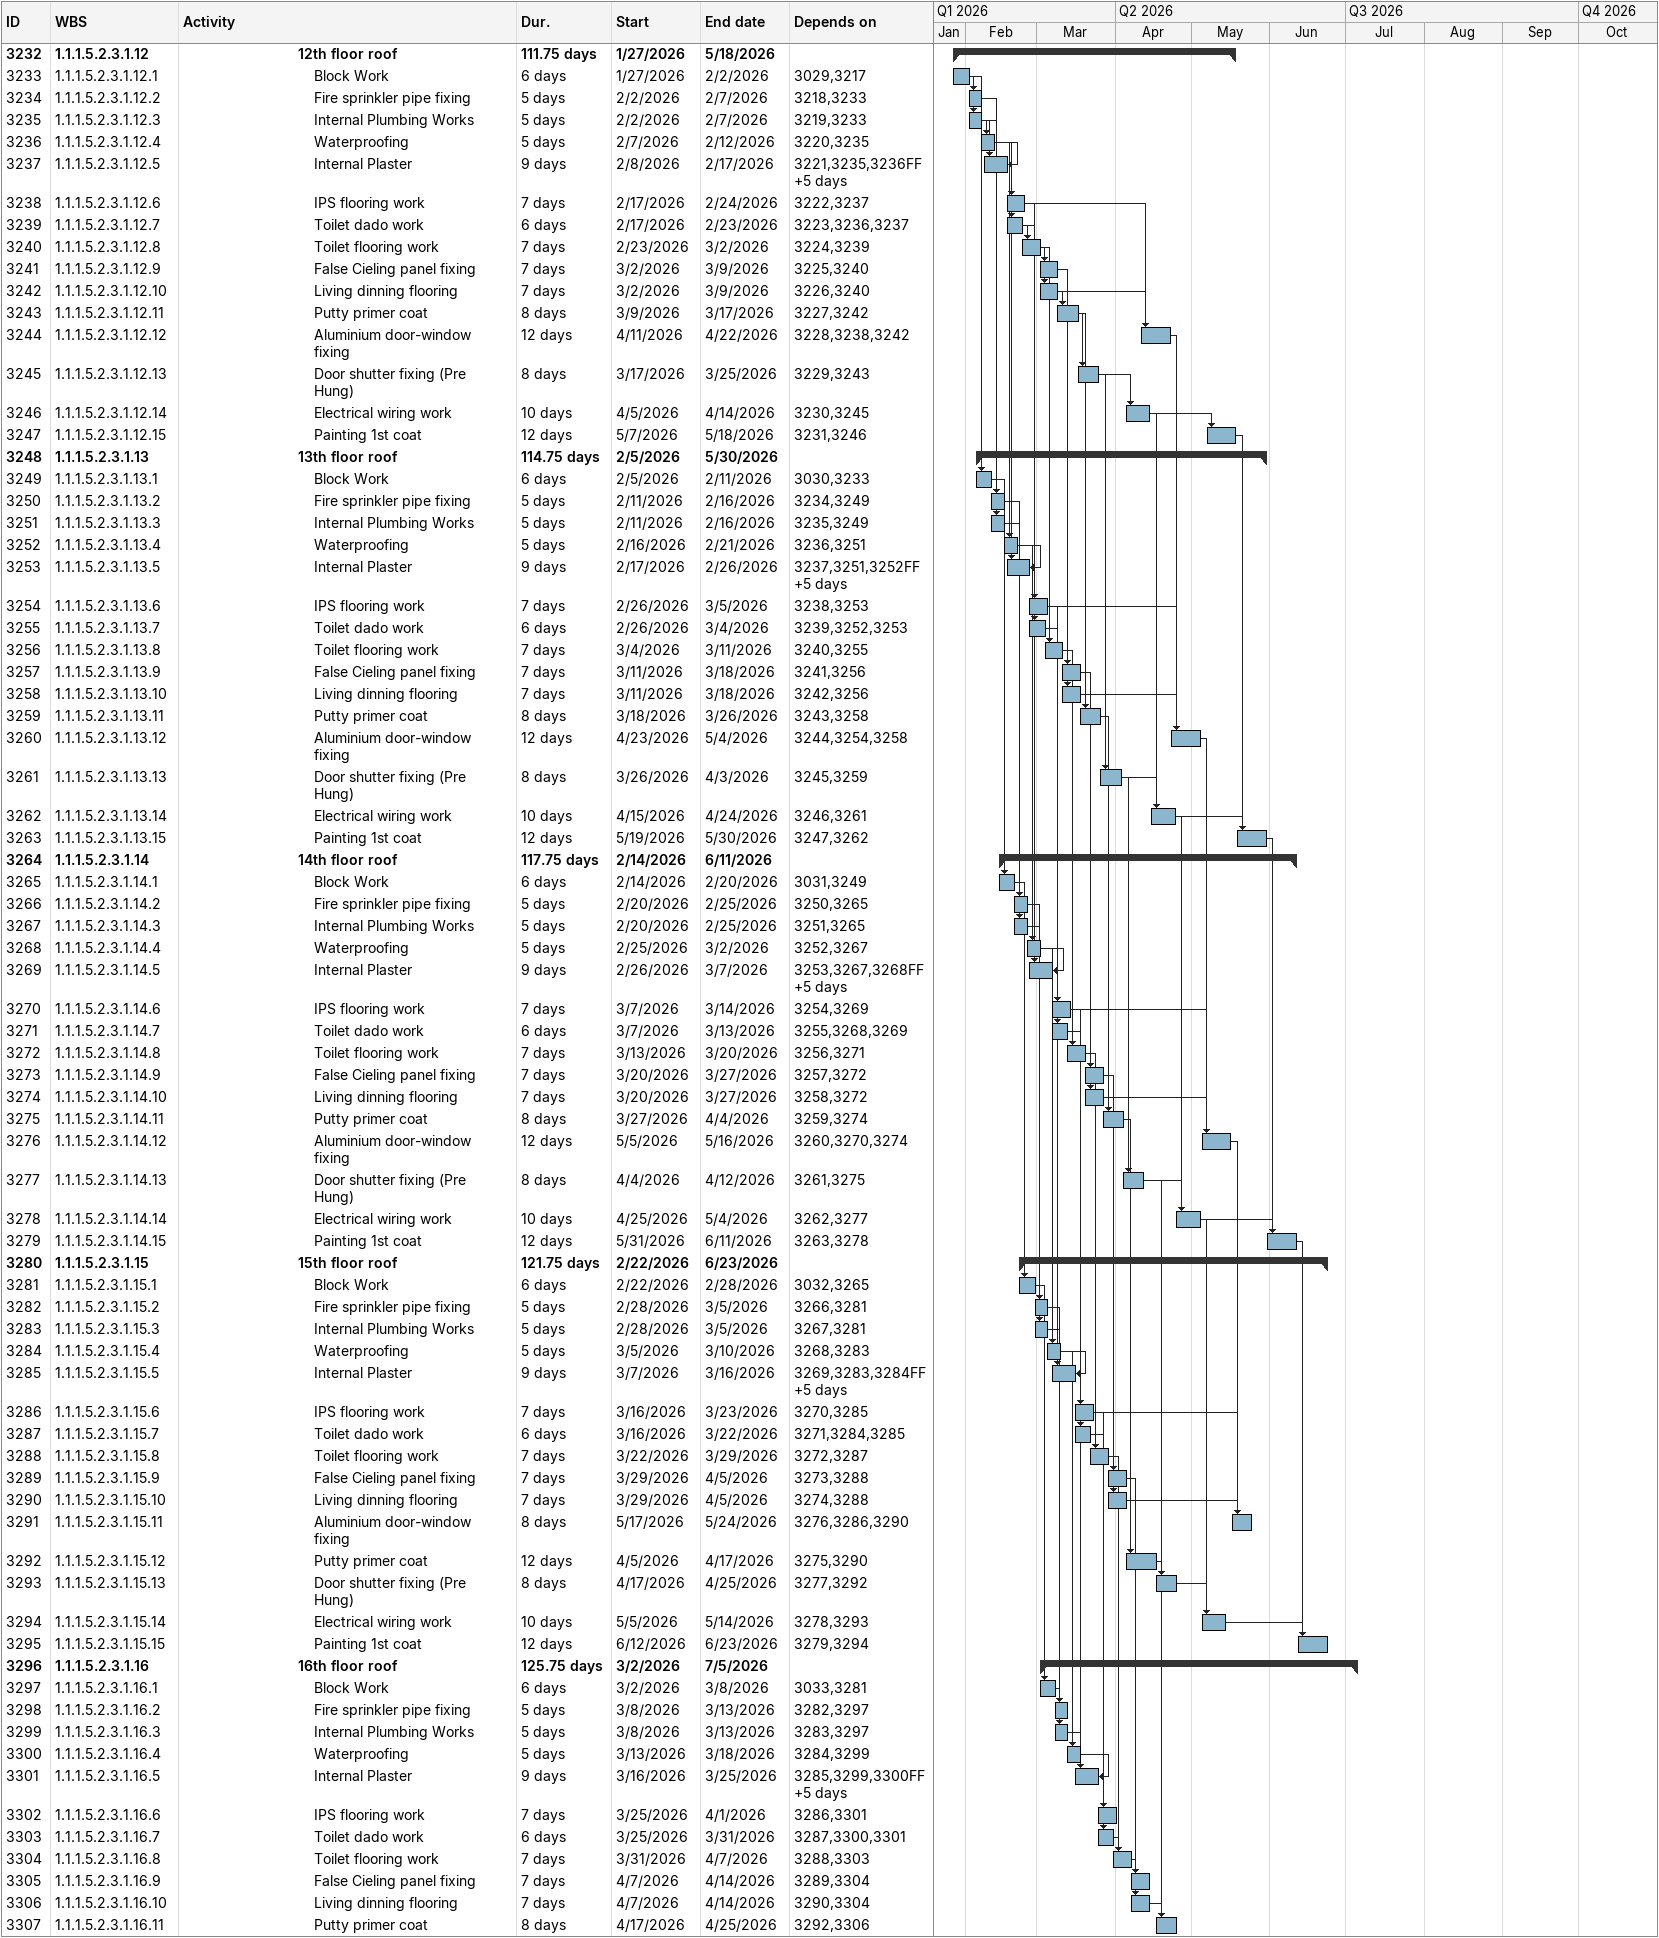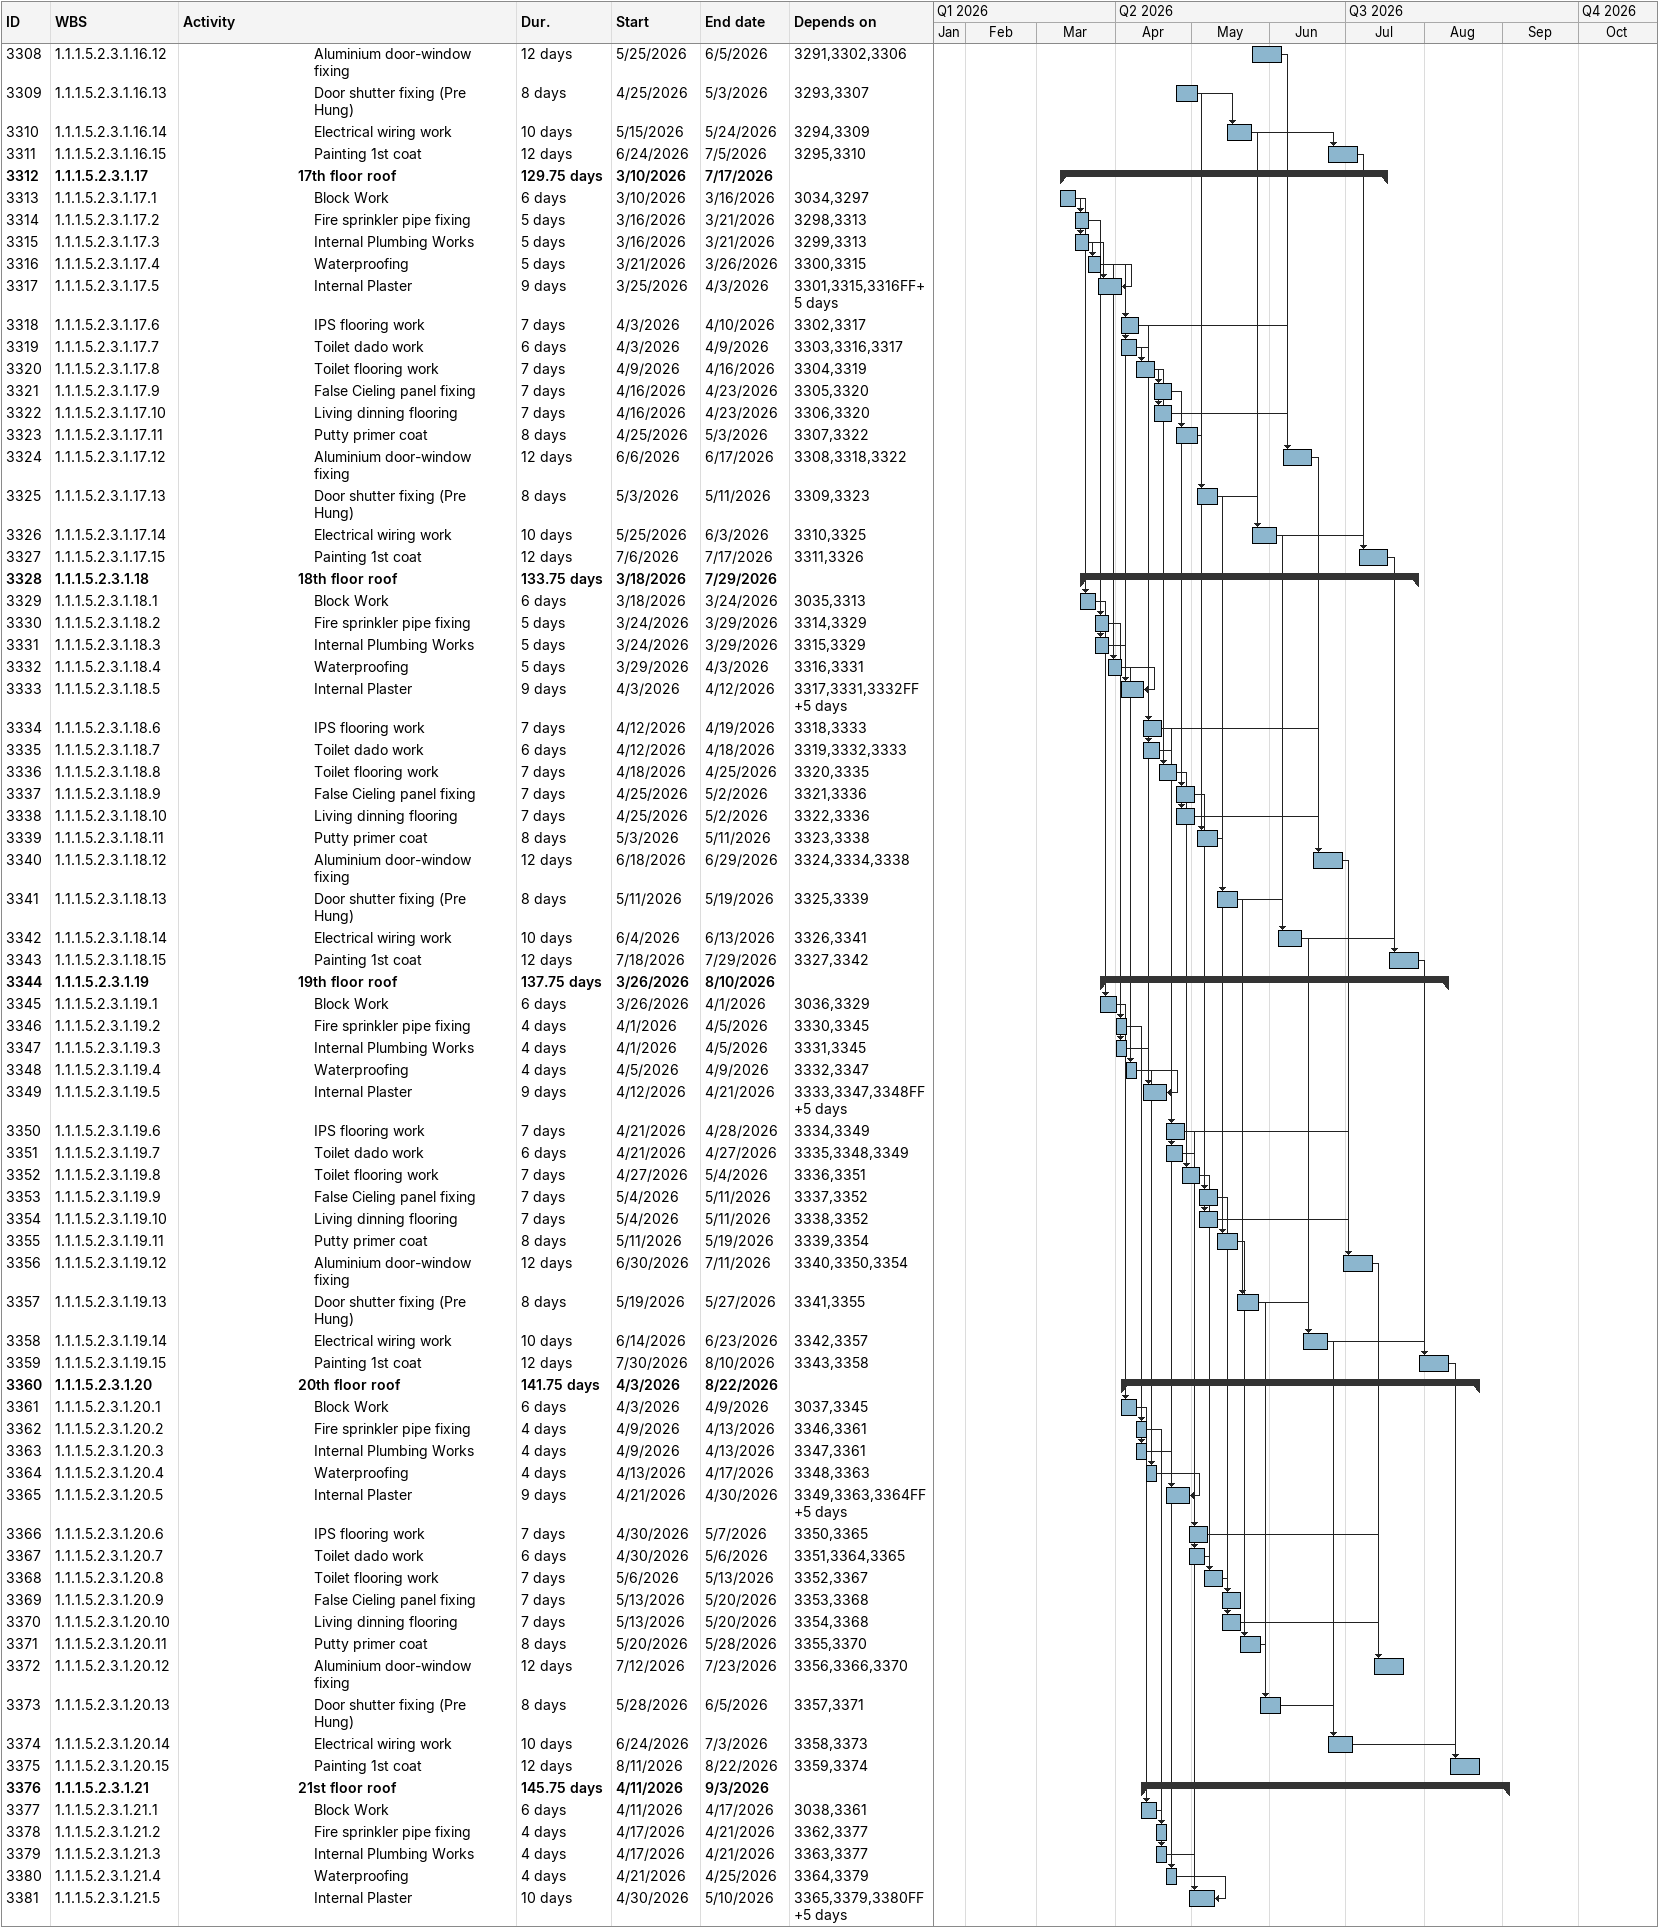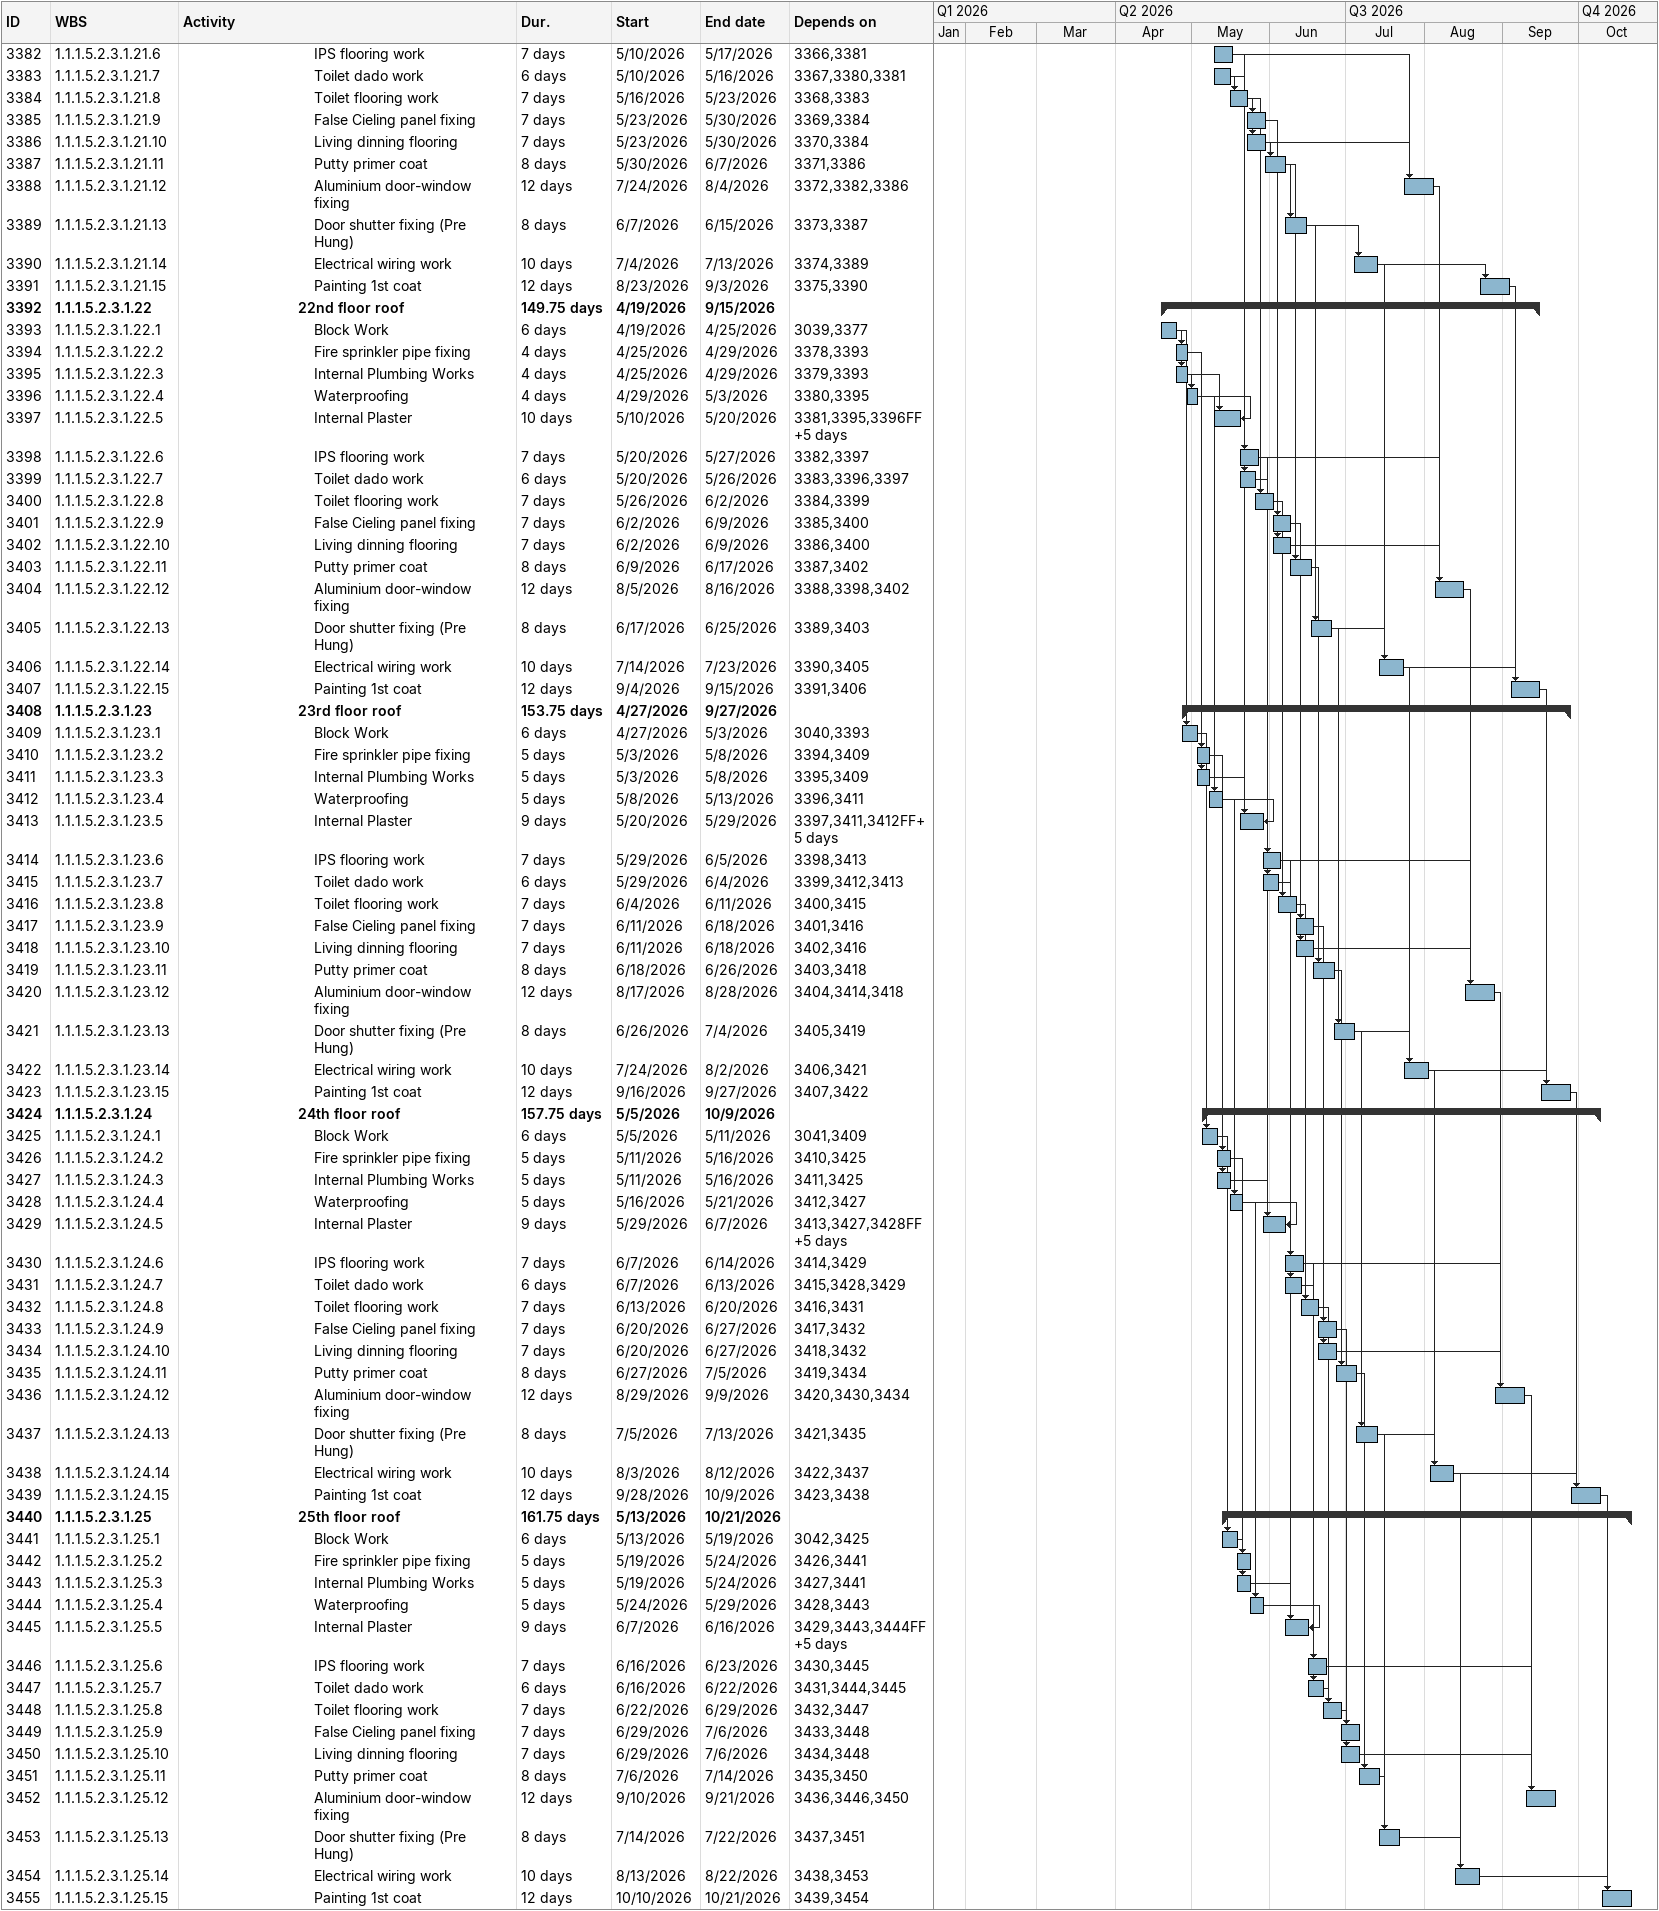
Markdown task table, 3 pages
| ID | WBS | Task | Duration | Start | Finish | Predecessors |
|---|---|---|---|---|---|---|
| 3232 | 1.1.1.5.2.3.1.12 | **12th floor roof** | 111.75d | 2026-01-27 | 2026-05-18 |  |
| 3233 | 1.1.1.5.2.3.1.12.1 | Block Work | 6d | 2026-01-27 | 2026-02-02 | 3029, 3217 |
| 3234 | 1.1.1.5.2.3.1.12.2 | Fire sprinkler pipe fixing | 5d | 2026-02-02 | 2026-02-07 | 3218, 3233 |
| 3235 | 1.1.1.5.2.3.1.12.3 | Internal Plumbing Works | 5d | 2026-02-02 | 2026-02-07 | 3219, 3233 |
| 3236 | 1.1.1.5.2.3.1.12.4 | Waterproofing | 5d | 2026-02-07 | 2026-02-12 | 3220, 3235 |
| 3237 | 1.1.1.5.2.3.1.12.5 | Internal Plaster | 9d | 2026-02-08 | 2026-02-17 | 3221, 3235, 3236FF+5d |
| 3238 | 1.1.1.5.2.3.1.12.6 | IPS flooring work | 7d | 2026-02-17 | 2026-02-24 | 3222, 3237 |
| 3239 | 1.1.1.5.2.3.1.12.7 | Toilet dado work | 6d | 2026-02-17 | 2026-02-23 | 3223, 3236, 3237 |
| 3240 | 1.1.1.5.2.3.1.12.8 | Toilet flooring work | 7d | 2026-02-23 | 2026-03-02 | 3224, 3239 |
| 3241 | 1.1.1.5.2.3.1.12.9 | False Cieling panel fixing | 7d | 2026-03-02 | 2026-03-09 | 3225, 3240 |
| 3242 | 1.1.1.5.2.3.1.12.10 | Living dinning flooring | 7d | 2026-03-02 | 2026-03-09 | 3226, 3240 |
| 3243 | 1.1.1.5.2.3.1.12.11 | Putty primer coat | 8d | 2026-03-09 | 2026-03-17 | 3227, 3242 |
| 3244 | 1.1.1.5.2.3.1.12.12 | Aluminium door-window fixing | 12d | 2026-04-11 | 2026-04-22 | 3228, 3238, 3242 |
| 3245 | 1.1.1.5.2.3.1.12.13 | Door shutter fixing (Pre Hung) | 8d | 2026-03-17 | 2026-03-25 | 3229, 3243 |
| 3246 | 1.1.1.5.2.3.1.12.14 | Electrical wiring work | 10d | 2026-04-05 | 2026-04-14 | 3230, 3245 |
| 3247 | 1.1.1.5.2.3.1.12.15 | Painting 1st coat | 12d | 2026-05-07 | 2026-05-18 | 3231, 3246 |
| 3248 | 1.1.1.5.2.3.1.13 | **13th floor roof** | 114.75d | 2026-02-05 | 2026-05-30 |  |
| 3249 | 1.1.1.5.2.3.1.13.1 | Block Work | 6d | 2026-02-05 | 2026-02-11 | 3030, 3233 |
| 3250 | 1.1.1.5.2.3.1.13.2 | Fire sprinkler pipe fixing | 5d | 2026-02-11 | 2026-02-16 | 3234, 3249 |
| 3251 | 1.1.1.5.2.3.1.13.3 | Internal Plumbing Works | 5d | 2026-02-11 | 2026-02-16 | 3235, 3249 |
| 3252 | 1.1.1.5.2.3.1.13.4 | Waterproofing | 5d | 2026-02-16 | 2026-02-21 | 3236, 3251 |
| 3253 | 1.1.1.5.2.3.1.13.5 | Internal Plaster | 9d | 2026-02-17 | 2026-02-26 | 3237, 3251, 3252FF+5d |
| 3254 | 1.1.1.5.2.3.1.13.6 | IPS flooring work | 7d | 2026-02-26 | 2026-03-05 | 3238, 3253 |
| 3255 | 1.1.1.5.2.3.1.13.7 | Toilet dado work | 6d | 2026-02-26 | 2026-03-04 | 3239, 3252, 3253 |
| 3256 | 1.1.1.5.2.3.1.13.8 | Toilet flooring work | 7d | 2026-03-04 | 2026-03-11 | 3240, 3255 |
| 3257 | 1.1.1.5.2.3.1.13.9 | False Cieling panel fixing | 7d | 2026-03-11 | 2026-03-18 | 3241, 3256 |
| 3258 | 1.1.1.5.2.3.1.13.10 | Living dinning flooring | 7d | 2026-03-11 | 2026-03-18 | 3242, 3256 |
| 3259 | 1.1.1.5.2.3.1.13.11 | Putty primer coat | 8d | 2026-03-18 | 2026-03-26 | 3243, 3258 |
| 3260 | 1.1.1.5.2.3.1.13.12 | Aluminium door-window fixing | 12d | 2026-04-23 | 2026-05-04 | 3244, 3254, 3258 |
| 3261 | 1.1.1.5.2.3.1.13.13 | Door shutter fixing (Pre Hung) | 8d | 2026-03-26 | 2026-04-03 | 3245, 3259 |
| 3262 | 1.1.1.5.2.3.1.13.14 | Electrical wiring work | 10d | 2026-04-15 | 2026-04-24 | 3246, 3261 |
| 3263 | 1.1.1.5.2.3.1.13.15 | Painting 1st coat | 12d | 2026-05-19 | 2026-05-30 | 3247, 3262 |
| 3264 | 1.1.1.5.2.3.1.14 | **14th floor roof** | 117.75d | 2026-02-14 | 2026-06-11 |  |
| 3265 | 1.1.1.5.2.3.1.14.1 | Block Work | 6d | 2026-02-14 | 2026-02-20 | 3031, 3249 |
| 3266 | 1.1.1.5.2.3.1.14.2 | Fire sprinkler pipe fixing | 5d | 2026-02-20 | 2026-02-25 | 3250, 3265 |
| 3267 | 1.1.1.5.2.3.1.14.3 | Internal Plumbing Works | 5d | 2026-02-20 | 2026-02-25 | 3251, 3265 |
| 3268 | 1.1.1.5.2.3.1.14.4 | Waterproofing | 5d | 2026-02-25 | 2026-03-02 | 3252, 3267 |
| 3269 | 1.1.1.5.2.3.1.14.5 | Internal Plaster | 9d | 2026-02-26 | 2026-03-07 | 3253, 3267, 3268FF+5d |
| 3270 | 1.1.1.5.2.3.1.14.6 | IPS flooring work | 7d | 2026-03-07 | 2026-03-14 | 3254, 3269 |
| 3271 | 1.1.1.5.2.3.1.14.7 | Toilet dado work | 6d | 2026-03-07 | 2026-03-13 | 3255, 3268, 3269 |
| 3272 | 1.1.1.5.2.3.1.14.8 | Toilet flooring work | 7d | 2026-03-13 | 2026-03-20 | 3256, 3271 |
| 3273 | 1.1.1.5.2.3.1.14.9 | False Cieling panel fixing | 7d | 2026-03-20 | 2026-03-27 | 3257, 3272 |
| 3274 | 1.1.1.5.2.3.1.14.10 | Living dinning flooring | 7d | 2026-03-20 | 2026-03-27 | 3258, 3272 |
| 3275 | 1.1.1.5.2.3.1.14.11 | Putty primer coat | 8d | 2026-03-27 | 2026-04-04 | 3259, 3274 |
| 3276 | 1.1.1.5.2.3.1.14.12 | Aluminium door-window fixing | 12d | 2026-05-05 | 2026-05-16 | 3260, 3270, 3274 |
| 3277 | 1.1.1.5.2.3.1.14.13 | Door shutter fixing (Pre Hung) | 8d | 2026-04-04 | 2026-04-12 | 3261, 3275 |
| 3278 | 1.1.1.5.2.3.1.14.14 | Electrical wiring work | 10d | 2026-04-25 | 2026-05-04 | 3262, 3277 |
| 3279 | 1.1.1.5.2.3.1.14.15 | Painting 1st coat | 12d | 2026-05-31 | 2026-06-11 | 3263, 3278 |
| 3280 | 1.1.1.5.2.3.1.15 | **15th floor roof** | 121.75d | 2026-02-22 | 2026-06-23 |  |
| 3281 | 1.1.1.5.2.3.1.15.1 | Block Work | 6d | 2026-02-22 | 2026-02-28 | 3032, 3265 |
| 3282 | 1.1.1.5.2.3.1.15.2 | Fire sprinkler pipe fixing | 5d | 2026-02-28 | 2026-03-05 | 3266, 3281 |
| 3283 | 1.1.1.5.2.3.1.15.3 | Internal Plumbing Works | 5d | 2026-02-28 | 2026-03-05 | 3267, 3281 |
| 3284 | 1.1.1.5.2.3.1.15.4 | Waterproofing | 5d | 2026-03-05 | 2026-03-10 | 3268, 3283 |
| 3285 | 1.1.1.5.2.3.1.15.5 | Internal Plaster | 9d | 2026-03-07 | 2026-03-16 | 3269, 3283, 3284FF+5d |
| 3286 | 1.1.1.5.2.3.1.15.6 | IPS flooring work | 7d | 2026-03-16 | 2026-03-23 | 3270, 3285 |
| 3287 | 1.1.1.5.2.3.1.15.7 | Toilet dado work | 6d | 2026-03-16 | 2026-03-22 | 3271, 3284, 3285 |
| 3288 | 1.1.1.5.2.3.1.15.8 | Toilet flooring work | 7d | 2026-03-22 | 2026-03-29 | 3272, 3287 |
| 3289 | 1.1.1.5.2.3.1.15.9 | False Cieling panel fixing | 7d | 2026-03-29 | 2026-04-05 | 3273, 3288 |
| 3290 | 1.1.1.5.2.3.1.15.10 | Living dinning flooring | 7d | 2026-03-29 | 2026-04-05 | 3274, 3288 |
| 3291 | 1.1.1.5.2.3.1.15.11 | Aluminium door-window fixing | 8d | 2026-05-17 | 2026-05-24 | 3276, 3286, 3290 |
| 3292 | 1.1.1.5.2.3.1.15.12 | Putty primer coat | 12d | 2026-04-05 | 2026-04-17 | 3275, 3290 |
| 3293 | 1.1.1.5.2.3.1.15.13 | Door shutter fixing (Pre Hung) | 8d | 2026-04-17 | 2026-04-25 | 3277, 3292 |
| 3294 | 1.1.1.5.2.3.1.15.14 | Electrical wiring work | 10d | 2026-05-05 | 2026-05-14 | 3278, 3293 |
| 3295 | 1.1.1.5.2.3.1.15.15 | Painting 1st coat | 12d | 2026-06-12 | 2026-06-23 | 3279, 3294 |
| 3296 | 1.1.1.5.2.3.1.16 | **16th floor roof** | 125.75d | 2026-03-02 | 2026-07-05 |  |
| 3297 | 1.1.1.5.2.3.1.16.1 | Block Work | 6d | 2026-03-02 | 2026-03-08 | 3033, 3281 |
| 3298 | 1.1.1.5.2.3.1.16.2 | Fire sprinkler pipe fixing | 5d | 2026-03-08 | 2026-03-13 | 3282, 3297 |
| 3299 | 1.1.1.5.2.3.1.16.3 | Internal Plumbing Works | 5d | 2026-03-08 | 2026-03-13 | 3283, 3297 |
| 3300 | 1.1.1.5.2.3.1.16.4 | Waterproofing | 5d | 2026-03-13 | 2026-03-18 | 3284, 3299 |
| 3301 | 1.1.1.5.2.3.1.16.5 | Internal Plaster | 9d | 2026-03-16 | 2026-03-25 | 3285, 3299, 3300FF+5d |
| 3302 | 1.1.1.5.2.3.1.16.6 | IPS flooring work | 7d | 2026-03-25 | 2026-04-01 | 3286, 3301 |
| 3303 | 1.1.1.5.2.3.1.16.7 | Toilet dado work | 6d | 2026-03-25 | 2026-03-31 | 3287, 3300, 3301 |
| 3304 | 1.1.1.5.2.3.1.16.8 | Toilet flooring work | 7d | 2026-03-31 | 2026-04-07 | 3288, 3303 |
| 3305 | 1.1.1.5.2.3.1.16.9 | False Cieling panel fixing | 7d | 2026-04-07 | 2026-04-14 | 3289, 3304 |
| 3306 | 1.1.1.5.2.3.1.16.10 | Living dinning flooring | 7d | 2026-04-07 | 2026-04-14 | 3290, 3304 |
| 3307 | 1.1.1.5.2.3.1.16.11 | Putty primer coat | 8d | 2026-04-17 | 2026-04-25 | 3292, 3306 |
| 3308 | 1.1.1.5.2.3.1.16.12 | Aluminium door-window fixing | 12d | 2026-05-25 | 2026-06-05 | 3291, 3302, 3306 |
| 3309 | 1.1.1.5.2.3.1.16.13 | Door shutter fixing (Pre Hung) | 8d | 2026-04-25 | 2026-05-03 | 3293, 3307 |
| 3310 | 1.1.1.5.2.3.1.16.14 | Electrical wiring work | 10d | 2026-05-15 | 2026-05-24 | 3294, 3309 |
| 3311 | 1.1.1.5.2.3.1.16.15 | Painting 1st coat | 12d | 2026-06-24 | 2026-07-05 | 3295, 3310 |
| 3312 | 1.1.1.5.2.3.1.17 | **17th floor roof** | 129.75d | 2026-03-10 | 2026-07-17 |  |
| 3313 | 1.1.1.5.2.3.1.17.1 | Block Work | 6d | 2026-03-10 | 2026-03-16 | 3034, 3297 |
| 3314 | 1.1.1.5.2.3.1.17.2 | Fire sprinkler pipe fixing | 5d | 2026-03-16 | 2026-03-21 | 3298, 3313 |
| 3315 | 1.1.1.5.2.3.1.17.3 | Internal Plumbing Works | 5d | 2026-03-16 | 2026-03-21 | 3299, 3313 |
| 3316 | 1.1.1.5.2.3.1.17.4 | Waterproofing | 5d | 2026-03-21 | 2026-03-26 | 3300, 3315 |
| 3317 | 1.1.1.5.2.3.1.17.5 | Internal Plaster | 9d | 2026-03-25 | 2026-04-03 | 3301, 3315, 3316FF+5d |
| 3318 | 1.1.1.5.2.3.1.17.6 | IPS flooring work | 7d | 2026-04-03 | 2026-04-10 | 3302, 3317 |
| 3319 | 1.1.1.5.2.3.1.17.7 | Toilet dado work | 6d | 2026-04-03 | 2026-04-09 | 3303, 3316, 3317 |
| 3320 | 1.1.1.5.2.3.1.17.8 | Toilet flooring work | 7d | 2026-04-09 | 2026-04-16 | 3304, 3319 |
| 3321 | 1.1.1.5.2.3.1.17.9 | False Cieling panel fixing | 7d | 2026-04-16 | 2026-04-23 | 3305, 3320 |
| 3322 | 1.1.1.5.2.3.1.17.10 | Living dinning flooring | 7d | 2026-04-16 | 2026-04-23 | 3306, 3320 |
| 3323 | 1.1.1.5.2.3.1.17.11 | Putty primer coat | 8d | 2026-04-25 | 2026-05-03 | 3307, 3322 |
| 3324 | 1.1.1.5.2.3.1.17.12 | Aluminium door-window fixing | 12d | 2026-06-06 | 2026-06-17 | 3308, 3318, 3322 |
| 3325 | 1.1.1.5.2.3.1.17.13 | Door shutter fixing (Pre Hung) | 8d | 2026-05-03 | 2026-05-11 | 3309, 3323 |
| 3326 | 1.1.1.5.2.3.1.17.14 | Electrical wiring work | 10d | 2026-05-25 | 2026-06-03 | 3310, 3325 |
| 3327 | 1.1.1.5.2.3.1.17.15 | Painting 1st coat | 12d | 2026-07-06 | 2026-07-17 | 3311, 3326 |
| 3328 | 1.1.1.5.2.3.1.18 | **18th floor roof** | 133.75d | 2026-03-18 | 2026-07-29 |  |
| 3329 | 1.1.1.5.2.3.1.18.1 | Block Work | 6d | 2026-03-18 | 2026-03-24 | 3035, 3313 |
| 3330 | 1.1.1.5.2.3.1.18.2 | Fire sprinkler pipe fixing | 5d | 2026-03-24 | 2026-03-29 | 3314, 3329 |
| 3331 | 1.1.1.5.2.3.1.18.3 | Internal Plumbing Works | 5d | 2026-03-24 | 2026-03-29 | 3315, 3329 |
| 3332 | 1.1.1.5.2.3.1.18.4 | Waterproofing | 5d | 2026-03-29 | 2026-04-03 | 3316, 3331 |
| 3333 | 1.1.1.5.2.3.1.18.5 | Internal Plaster | 9d | 2026-04-03 | 2026-04-12 | 3317, 3331, 3332FF+5d |
| 3334 | 1.1.1.5.2.3.1.18.6 | IPS flooring work | 7d | 2026-04-12 | 2026-04-19 | 3318, 3333 |
| 3335 | 1.1.1.5.2.3.1.18.7 | Toilet dado work | 6d | 2026-04-12 | 2026-04-18 | 3319, 3332, 3333 |
| 3336 | 1.1.1.5.2.3.1.18.8 | Toilet flooring work | 7d | 2026-04-18 | 2026-04-25 | 3320, 3335 |
| 3337 | 1.1.1.5.2.3.1.18.9 | False Cieling panel fixing | 7d | 2026-04-25 | 2026-05-02 | 3321, 3336 |
| 3338 | 1.1.1.5.2.3.1.18.10 | Living dinning flooring | 7d | 2026-04-25 | 2026-05-02 | 3322, 3336 |
| 3339 | 1.1.1.5.2.3.1.18.11 | Putty primer coat | 8d | 2026-05-03 | 2026-05-11 | 3323, 3338 |
| 3340 | 1.1.1.5.2.3.1.18.12 | Aluminium door-window fixing | 12d | 2026-06-18 | 2026-06-29 | 3324, 3334, 3338 |
| 3341 | 1.1.1.5.2.3.1.18.13 | Door shutter fixing (Pre Hung) | 8d | 2026-05-11 | 2026-05-19 | 3325, 3339 |
| 3342 | 1.1.1.5.2.3.1.18.14 | Electrical wiring work | 10d | 2026-06-04 | 2026-06-13 | 3326, 3341 |
| 3343 | 1.1.1.5.2.3.1.18.15 | Painting 1st coat | 12d | 2026-07-18 | 2026-07-29 | 3327, 3342 |
| 3344 | 1.1.1.5.2.3.1.19 | **19th floor roof** | 137.75d | 2026-03-26 | 2026-08-10 |  |
| 3345 | 1.1.1.5.2.3.1.19.1 | Block Work | 6d | 2026-03-26 | 2026-04-01 | 3036, 3329 |
| 3346 | 1.1.1.5.2.3.1.19.2 | Fire sprinkler pipe fixing | 4d | 2026-04-01 | 2026-04-05 | 3330, 3345 |
| 3347 | 1.1.1.5.2.3.1.19.3 | Internal Plumbing Works | 4d | 2026-04-01 | 2026-04-05 | 3331, 3345 |
| 3348 | 1.1.1.5.2.3.1.19.4 | Waterproofing | 4d | 2026-04-05 | 2026-04-09 | 3332, 3347 |
| 3349 | 1.1.1.5.2.3.1.19.5 | Internal Plaster | 9d | 2026-04-12 | 2026-04-21 | 3333, 3347, 3348FF+5d |
| 3350 | 1.1.1.5.2.3.1.19.6 | IPS flooring work | 7d | 2026-04-21 | 2026-04-28 | 3334, 3349 |
| 3351 | 1.1.1.5.2.3.1.19.7 | Toilet dado work | 6d | 2026-04-21 | 2026-04-27 | 3335, 3348, 3349 |
| 3352 | 1.1.1.5.2.3.1.19.8 | Toilet flooring work | 7d | 2026-04-27 | 2026-05-04 | 3336, 3351 |
| 3353 | 1.1.1.5.2.3.1.19.9 | False Cieling panel fixing | 7d | 2026-05-04 | 2026-05-11 | 3337, 3352 |
| 3354 | 1.1.1.5.2.3.1.19.10 | Living dinning flooring | 7d | 2026-05-04 | 2026-05-11 | 3338, 3352 |
| 3355 | 1.1.1.5.2.3.1.19.11 | Putty primer coat | 8d | 2026-05-11 | 2026-05-19 | 3339, 3354 |
| 3356 | 1.1.1.5.2.3.1.19.12 | Aluminium door-window fixing | 12d | 2026-06-30 | 2026-07-11 | 3340, 3350, 3354 |
| 3357 | 1.1.1.5.2.3.1.19.13 | Door shutter fixing (Pre Hung) | 8d | 2026-05-19 | 2026-05-27 | 3341, 3355 |
| 3358 | 1.1.1.5.2.3.1.19.14 | Electrical wiring work | 10d | 2026-06-14 | 2026-06-23 | 3342, 3357 |
| 3359 | 1.1.1.5.2.3.1.19.15 | Painting 1st coat | 12d | 2026-07-30 | 2026-08-10 | 3343, 3358 |
| 3360 | 1.1.1.5.2.3.1.20 | **20th floor roof** | 141.75d | 2026-04-03 | 2026-08-22 |  |
| 3361 | 1.1.1.5.2.3.1.20.1 | Block Work | 6d | 2026-04-03 | 2026-04-09 | 3037, 3345 |
| 3362 | 1.1.1.5.2.3.1.20.2 | Fire sprinkler pipe fixing | 4d | 2026-04-09 | 2026-04-13 | 3346, 3361 |
| 3363 | 1.1.1.5.2.3.1.20.3 | Internal Plumbing Works | 4d | 2026-04-09 | 2026-04-13 | 3347, 3361 |
| 3364 | 1.1.1.5.2.3.1.20.4 | Waterproofing | 4d | 2026-04-13 | 2026-04-17 | 3348, 3363 |
| 3365 | 1.1.1.5.2.3.1.20.5 | Internal Plaster | 9d | 2026-04-21 | 2026-04-30 | 3349, 3363, 3364FF+5d |
| 3366 | 1.1.1.5.2.3.1.20.6 | IPS flooring work | 7d | 2026-04-30 | 2026-05-07 | 3350, 3365 |
| 3367 | 1.1.1.5.2.3.1.20.7 | Toilet dado work | 6d | 2026-04-30 | 2026-05-06 | 3351, 3364, 3365 |
| 3368 | 1.1.1.5.2.3.1.20.8 | Toilet flooring work | 7d | 2026-05-06 | 2026-05-13 | 3352, 3367 |
| 3369 | 1.1.1.5.2.3.1.20.9 | False Cieling panel fixing | 7d | 2026-05-13 | 2026-05-20 | 3353, 3368 |
| 3370 | 1.1.1.5.2.3.1.20.10 | Living dinning flooring | 7d | 2026-05-13 | 2026-05-20 | 3354, 3368 |
| 3371 | 1.1.1.5.2.3.1.20.11 | Putty primer coat | 8d | 2026-05-20 | 2026-05-28 | 3355, 3370 |
| 3372 | 1.1.1.5.2.3.1.20.12 | Aluminium door-window fixing | 12d | 2026-07-12 | 2026-07-23 | 3356, 3366, 3370 |
| 3373 | 1.1.1.5.2.3.1.20.13 | Door shutter fixing (Pre Hung) | 8d | 2026-05-28 | 2026-06-05 | 3357, 3371 |
| 3374 | 1.1.1.5.2.3.1.20.14 | Electrical wiring work | 10d | 2026-06-24 | 2026-07-03 | 3358, 3373 |
| 3375 | 1.1.1.5.2.3.1.20.15 | Painting 1st coat | 12d | 2026-08-11 | 2026-08-22 | 3359, 3374 |
| 3376 | 1.1.1.5.2.3.1.21 | **21st floor roof** | 145.75d | 2026-04-11 | 2026-09-03 |  |
| 3377 | 1.1.1.5.2.3.1.21.1 | Block Work | 6d | 2026-04-11 | 2026-04-17 | 3038, 3361 |
| 3378 | 1.1.1.5.2.3.1.21.2 | Fire sprinkler pipe fixing | 4d | 2026-04-17 | 2026-04-21 | 3362, 3377 |
| 3379 | 1.1.1.5.2.3.1.21.3 | Internal Plumbing Works | 4d | 2026-04-17 | 2026-04-21 | 3363, 3377 |
| 3380 | 1.1.1.5.2.3.1.21.4 | Waterproofing | 4d | 2026-04-21 | 2026-04-25 | 3364, 3379 |
| 3381 | 1.1.1.5.2.3.1.21.5 | Internal Plaster | 10d | 2026-04-30 | 2026-05-10 | 3365, 3379, 3380FF+5d |
| 3382 | 1.1.1.5.2.3.1.21.6 | IPS flooring work | 7d | 2026-05-10 | 2026-05-17 | 3366, 3381 |
| 3383 | 1.1.1.5.2.3.1.21.7 | Toilet dado work | 6d | 2026-05-10 | 2026-05-16 | 3367, 3380, 3381 |
| 3384 | 1.1.1.5.2.3.1.21.8 | Toilet flooring work | 7d | 2026-05-16 | 2026-05-23 | 3368, 3383 |
| 3385 | 1.1.1.5.2.3.1.21.9 | False Cieling panel fixing | 7d | 2026-05-23 | 2026-05-30 | 3369, 3384 |
| 3386 | 1.1.1.5.2.3.1.21.10 | Living dinning flooring | 7d | 2026-05-23 | 2026-05-30 | 3370, 3384 |
| 3387 | 1.1.1.5.2.3.1.21.11 | Putty primer coat | 8d | 2026-05-30 | 2026-06-07 | 3371, 3386 |
| 3388 | 1.1.1.5.2.3.1.21.12 | Aluminium door-window fixing | 12d | 2026-07-24 | 2026-08-04 | 3372, 3382, 3386 |
| 3389 | 1.1.1.5.2.3.1.21.13 | Door shutter fixing (Pre Hung) | 8d | 2026-06-07 | 2026-06-15 | 3373, 3387 |
| 3390 | 1.1.1.5.2.3.1.21.14 | Electrical wiring work | 10d | 2026-07-04 | 2026-07-13 | 3374, 3389 |
| 3391 | 1.1.1.5.2.3.1.21.15 | Painting 1st coat | 12d | 2026-08-23 | 2026-09-03 | 3375, 3390 |
| 3392 | 1.1.1.5.2.3.1.22 | **22nd floor roof** | 149.75d | 2026-04-19 | 2026-09-15 |  |
| 3393 | 1.1.1.5.2.3.1.22.1 | Block Work | 6d | 2026-04-19 | 2026-04-25 | 3039, 3377 |
| 3394 | 1.1.1.5.2.3.1.22.2 | Fire sprinkler pipe fixing | 4d | 2026-04-25 | 2026-04-29 | 3378, 3393 |
| 3395 | 1.1.1.5.2.3.1.22.3 | Internal Plumbing Works | 4d | 2026-04-25 | 2026-04-29 | 3379, 3393 |
| 3396 | 1.1.1.5.2.3.1.22.4 | Waterproofing | 4d | 2026-04-29 | 2026-05-03 | 3380, 3395 |
| 3397 | 1.1.1.5.2.3.1.22.5 | Internal Plaster | 10d | 2026-05-10 | 2026-05-20 | 3381, 3395, 3396FF+5d |
| 3398 | 1.1.1.5.2.3.1.22.6 | IPS flooring work | 7d | 2026-05-20 | 2026-05-27 | 3382, 3397 |
| 3399 | 1.1.1.5.2.3.1.22.7 | Toilet dado work | 6d | 2026-05-20 | 2026-05-26 | 3383, 3396, 3397 |
| 3400 | 1.1.1.5.2.3.1.22.8 | Toilet flooring work | 7d | 2026-05-26 | 2026-06-02 | 3384, 3399 |
| 3401 | 1.1.1.5.2.3.1.22.9 | False Cieling panel fixing | 7d | 2026-06-02 | 2026-06-09 | 3385, 3400 |
| 3402 | 1.1.1.5.2.3.1.22.10 | Living dinning flooring | 7d | 2026-06-02 | 2026-06-09 | 3386, 3400 |
| 3403 | 1.1.1.5.2.3.1.22.11 | Putty primer coat | 8d | 2026-06-09 | 2026-06-17 | 3387, 3402 |
| 3404 | 1.1.1.5.2.3.1.22.12 | Aluminium door-window fixing | 12d | 2026-08-05 | 2026-08-16 | 3388, 3398, 3402 |
| 3405 | 1.1.1.5.2.3.1.22.13 | Door shutter fixing (Pre Hung) | 8d | 2026-06-17 | 2026-06-25 | 3389, 3403 |
| 3406 | 1.1.1.5.2.3.1.22.14 | Electrical wiring work | 10d | 2026-07-14 | 2026-07-23 | 3390, 3405 |
| 3407 | 1.1.1.5.2.3.1.22.15 | Painting 1st coat | 12d | 2026-09-04 | 2026-09-15 | 3391, 3406 |
| 3408 | 1.1.1.5.2.3.1.23 | **23rd floor roof** | 153.75d | 2026-04-27 | 2026-09-27 |  |
| 3409 | 1.1.1.5.2.3.1.23.1 | Block Work | 6d | 2026-04-27 | 2026-05-03 | 3040, 3393 |
| 3410 | 1.1.1.5.2.3.1.23.2 | Fire sprinkler pipe fixing | 5d | 2026-05-03 | 2026-05-08 | 3394, 3409 |
| 3411 | 1.1.1.5.2.3.1.23.3 | Internal Plumbing Works | 5d | 2026-05-03 | 2026-05-08 | 3395, 3409 |
| 3412 | 1.1.1.5.2.3.1.23.4 | Waterproofing | 5d | 2026-05-08 | 2026-05-13 | 3396, 3411 |
| 3413 | 1.1.1.5.2.3.1.23.5 | Internal Plaster | 9d | 2026-05-20 | 2026-05-29 | 3397, 3411, 3412FF+5d |
| 3414 | 1.1.1.5.2.3.1.23.6 | IPS flooring work | 7d | 2026-05-29 | 2026-06-05 | 3398, 3413 |
| 3415 | 1.1.1.5.2.3.1.23.7 | Toilet dado work | 6d | 2026-05-29 | 2026-06-04 | 3399, 3412, 3413 |
| 3416 | 1.1.1.5.2.3.1.23.8 | Toilet flooring work | 7d | 2026-06-04 | 2026-06-11 | 3400, 3415 |
| 3417 | 1.1.1.5.2.3.1.23.9 | False Cieling panel fixing | 7d | 2026-06-11 | 2026-06-18 | 3401, 3416 |
| 3418 | 1.1.1.5.2.3.1.23.10 | Living dinning flooring | 7d | 2026-06-11 | 2026-06-18 | 3402, 3416 |
| 3419 | 1.1.1.5.2.3.1.23.11 | Putty primer coat | 8d | 2026-06-18 | 2026-06-26 | 3403, 3418 |
| 3420 | 1.1.1.5.2.3.1.23.12 | Aluminium door-window fixing | 12d | 2026-08-17 | 2026-08-28 | 3404, 3414, 3418 |
| 3421 | 1.1.1.5.2.3.1.23.13 | Door shutter fixing (Pre Hung) | 8d | 2026-06-26 | 2026-07-04 | 3405, 3419 |
| 3422 | 1.1.1.5.2.3.1.23.14 | Electrical wiring work | 10d | 2026-07-24 | 2026-08-02 | 3406, 3421 |
| 3423 | 1.1.1.5.2.3.1.23.15 | Painting 1st coat | 12d | 2026-09-16 | 2026-09-27 | 3407, 3422 |
| 3424 | 1.1.1.5.2.3.1.24 | **24th floor roof** | 157.75d | 2026-05-05 | 2026-10-09 |  |
| 3425 | 1.1.1.5.2.3.1.24.1 | Block Work | 6d | 2026-05-05 | 2026-05-11 | 3041, 3409 |
| 3426 | 1.1.1.5.2.3.1.24.2 | Fire sprinkler pipe fixing | 5d | 2026-05-11 | 2026-05-16 | 3410, 3425 |
| 3427 | 1.1.1.5.2.3.1.24.3 | Internal Plumbing Works | 5d | 2026-05-11 | 2026-05-16 | 3411, 3425 |
| 3428 | 1.1.1.5.2.3.1.24.4 | Waterproofing | 5d | 2026-05-16 | 2026-05-21 | 3412, 3427 |
| 3429 | 1.1.1.5.2.3.1.24.5 | Internal Plaster | 9d | 2026-05-29 | 2026-06-07 | 3413, 3427, 3428FF+5d |
| 3430 | 1.1.1.5.2.3.1.24.6 | IPS flooring work | 7d | 2026-06-07 | 2026-06-14 | 3414, 3429 |
| 3431 | 1.1.1.5.2.3.1.24.7 | Toilet dado work | 6d | 2026-06-07 | 2026-06-13 | 3415, 3428, 3429 |
| 3432 | 1.1.1.5.2.3.1.24.8 | Toilet flooring work | 7d | 2026-06-13 | 2026-06-20 | 3416, 3431 |
| 3433 | 1.1.1.5.2.3.1.24.9 | False Cieling panel fixing | 7d | 2026-06-20 | 2026-06-27 | 3417, 3432 |
| 3434 | 1.1.1.5.2.3.1.24.10 | Living dinning flooring | 7d | 2026-06-20 | 2026-06-27 | 3418, 3432 |
| 3435 | 1.1.1.5.2.3.1.24.11 | Putty primer coat | 8d | 2026-06-27 | 2026-07-05 | 3419, 3434 |
| 3436 | 1.1.1.5.2.3.1.24.12 | Aluminium door-window fixing | 12d | 2026-08-29 | 2026-09-09 | 3420, 3430, 3434 |
| 3437 | 1.1.1.5.2.3.1.24.13 | Door shutter fixing (Pre Hung) | 8d | 2026-07-05 | 2026-07-13 | 3421, 3435 |
| 3438 | 1.1.1.5.2.3.1.24.14 | Electrical wiring work | 10d | 2026-08-03 | 2026-08-12 | 3422, 3437 |
| 3439 | 1.1.1.5.2.3.1.24.15 | Painting 1st coat | 12d | 2026-09-28 | 2026-10-09 | 3423, 3438 |
| 3440 | 1.1.1.5.2.3.1.25 | **25th floor roof** | 161.75d | 2026-05-13 | 2026-10-21 |  |
| 3441 | 1.1.1.5.2.3.1.25.1 | Block Work | 6d | 2026-05-13 | 2026-05-19 | 3042, 3425 |
| 3442 | 1.1.1.5.2.3.1.25.2 | Fire sprinkler pipe fixing | 5d | 2026-05-19 | 2026-05-24 | 3426, 3441 |
| 3443 | 1.1.1.5.2.3.1.25.3 | Internal Plumbing Works | 5d | 2026-05-19 | 2026-05-24 | 3427, 3441 |
| 3444 | 1.1.1.5.2.3.1.25.4 | Waterproofing | 5d | 2026-05-24 | 2026-05-29 | 3428, 3443 |
| 3445 | 1.1.1.5.2.3.1.25.5 | Internal Plaster | 9d | 2026-06-07 | 2026-06-16 | 3429, 3443, 3444FF+5d |
| 3446 | 1.1.1.5.2.3.1.25.6 | IPS flooring work | 7d | 2026-06-16 | 2026-06-23 | 3430, 3445 |
| 3447 | 1.1.1.5.2.3.1.25.7 | Toilet dado work | 6d | 2026-06-16 | 2026-06-22 | 3431, 3444, 3445 |
| 3448 | 1.1.1.5.2.3.1.25.8 | Toilet flooring work | 7d | 2026-06-22 | 2026-06-29 | 3432, 3447 |
| 3449 | 1.1.1.5.2.3.1.25.9 | False Cieling panel fixing | 7d | 2026-06-29 | 2026-07-06 | 3433, 3448 |
| 3450 | 1.1.1.5.2.3.1.25.10 | Living dinning flooring | 7d | 2026-06-29 | 2026-07-06 | 3434, 3448 |
| 3451 | 1.1.1.5.2.3.1.25.11 | Putty primer coat | 8d | 2026-07-06 | 2026-07-14 | 3435, 3450 |
| 3452 | 1.1.1.5.2.3.1.25.12 | Aluminium door-window fixing | 12d | 2026-09-10 | 2026-09-21 | 3436, 3446, 3450 |
| 3453 | 1.1.1.5.2.3.1.25.13 | Door shutter fixing (Pre Hung) | 8d | 2026-07-14 | 2026-07-22 | 3437, 3451 |
| 3454 | 1.1.1.5.2.3.1.25.14 | Electrical wiring work | 10d | 2026-08-13 | 2026-08-22 | 3438, 3453 |
| 3455 | 1.1.1.5.2.3.1.25.15 | Painting 1st coat | 12d | 2026-10-10 | 2026-10-21 | 3439, 3454 |
